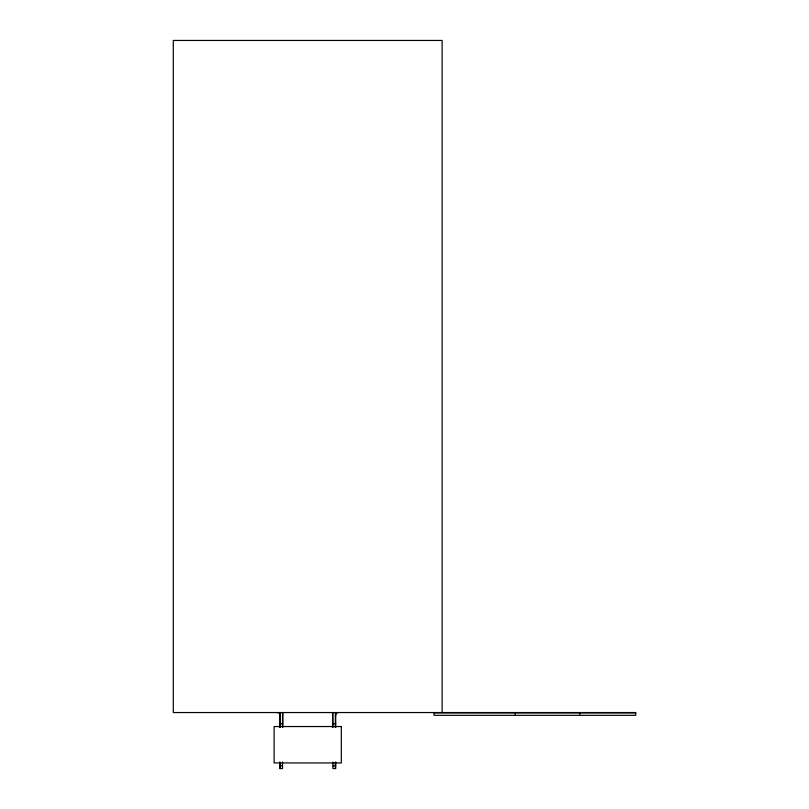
<?xml version="1.0" encoding="UTF-8"?>
<svg xmlns="http://www.w3.org/2000/svg" width="809" height="809" viewBox="0 0 809 809"><rect width="100%" height="100%" fill="white"/><g stroke="black" fill="none" stroke-linecap="round" stroke-linejoin="round"><path stroke-width="1.21" d="M434.079 712.891L635.702 712.891M279.712 715.338L279.358 712.891L276.911 712.547M335.715 715.338L336.069 712.891L338.516 712.547M279.712 723.742L282.513 723.742M332.914 723.742L335.715 723.742M279.712 765.749L282.513 765.749M332.914 765.749L335.715 765.749M579.699 712.547L579.699 715.338M515.293 712.547L515.293 715.338M442.129 712.547L442.129 40.45L173.298 40.45L173.298 712.547L635.702 712.547L635.702 715.338L434.079 715.338L434.079 712.547M335.715 712.547L335.715 727.473M335.715 762.048L335.715 768.55L332.914 768.55L332.914 762.048M335.361 712.547L335.361 727.473M335.361 762.331L335.361 768.55M332.914 712.547L332.914 727.473M332.57 712.547L332.57 727.311M282.857 712.547L282.857 727.311M282.513 712.547L282.513 727.473M282.513 762.048L282.513 768.55L279.712 768.55L279.712 762.048M280.056 712.547L280.056 727.473M280.056 762.331L280.056 768.55M279.712 712.547L279.712 727.473M341.317 726.543L274.109 726.543L274.109 762.948L341.317 762.948L341.317 726.543"/></g></svg>
